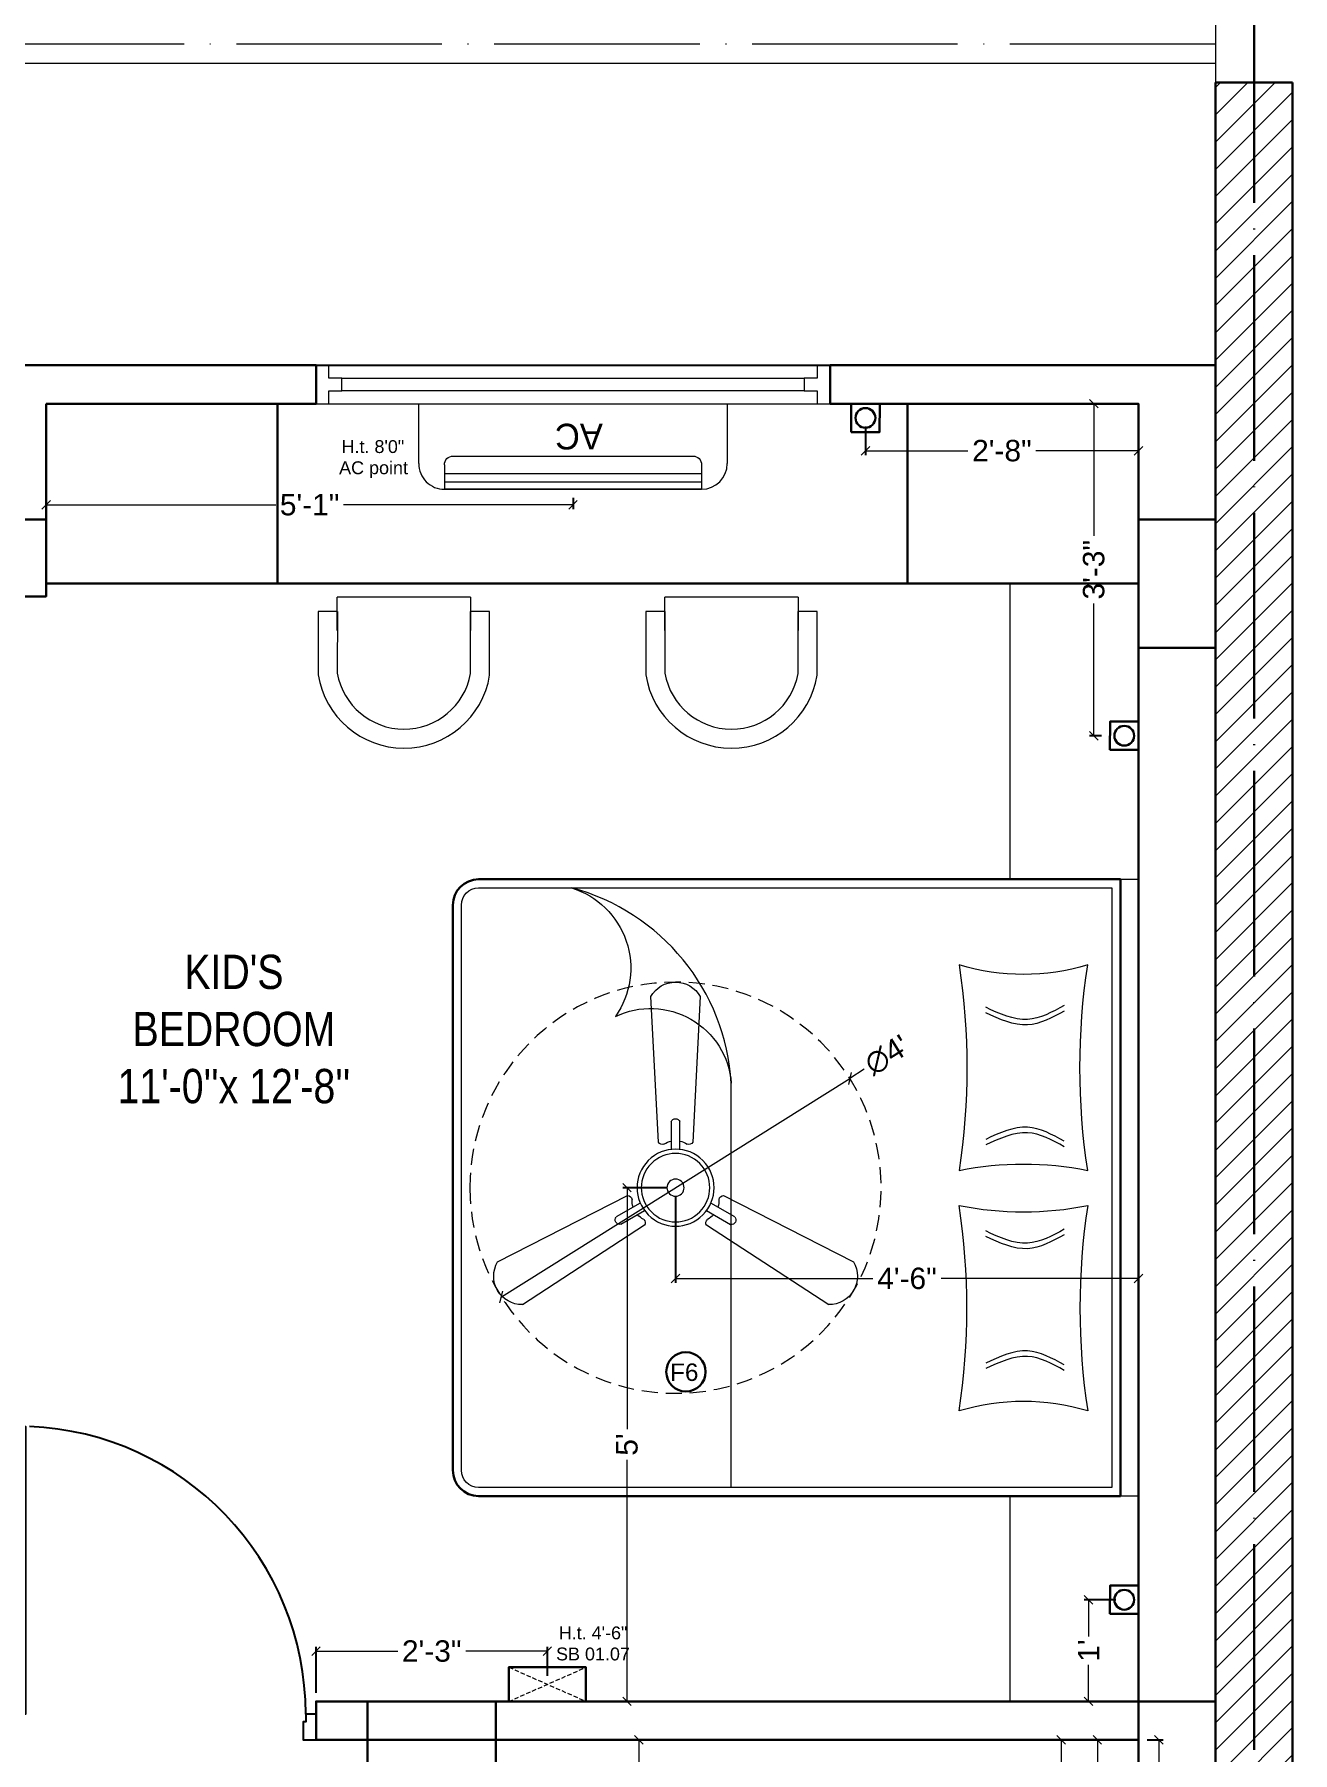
# Model space of a CAD drawing. Header units: millimetres. Extents: x 56222 to 3066687, y -650199 to -121287.
# Drawn here: x 148738.7 to 148885.6, y -179685.1 to -179484.5 of the extents above; entities that cross this region are included whole.
import ezdxf

# ---------------------------------------------------------------- set-up
doc = ezdxf.new("R2010")
doc.units = ezdxf.units.MM
doc.header["$MEASUREMENT"] = 0
doc.header["$PDMODE"] = 35
for name, pattern in [('ACAD_ISO04W100', [30, 24, -3, 0, -3]), ('DASHED', [0.75, 0.5, -0.25]), ('DASHED2', [0.375, 0.25, -0.125])]:
    doc.linetypes.add(name, pattern=pattern)
doc.layers.get('Defpoints').update_dxf_attribs({"color": 220})
doc.layers.add('AR DOOR', color=40, linetype='Continuous')
doc.layers.add('AR ELE-5', color=134, linetype='Continuous')
for name, color, linetype, lineweight in [('COLUMN', 1, 'Continuous', 30), ('dim05', 1, 'Continuous', 13), ('el', 7, 'Continuous', 20), ('ELEC-wires', 1, 'DASHED2', 13), ('Electrical', 84, 'Continuous', 30), ('FIRST FLOOR', 7, 'Continuous', 9), ('FIRST FLOOR ( DW_RAIL )', 7, 'Continuous', 9), ('FIRST FLOOR ( TEXT )', 7, 'Continuous', 9), ('FIRST FLOOR_( PLine )_', 251, 'Continuous', 30), ('FURNITURE', 32, 'Continuous', 9), ('GROUND FLOOR', 7, 'Continuous', 9), ('GROUND FLOOR  ( HATCH )', 251, 'Continuous', 9), ('Text', 7, 'Continuous', 15), ('wall', 7, 'Continuous', 30), ('X_PLOT', 1, 'Continuous', 9), ('XX~SLAB ( BEAM )~ ( DIM )', 7, 'Continuous', 9)]:
    doc.layers.add(name, color=color, linetype=linetype, lineweight=lineweight)
doc.layers.add('XX~SLAB ( PLINE )', color=251, linetype='Continuous', plot=False)
doc.styles.add('Arial', font='arial.ttf')
doc.styles.add('KATHA', font='swissc.ttf')
doc.styles.get("Standard").update_dxf_attribs({"font": 'arial.ttf', "height": 6})
doc.styles.add('TEXT', font='eurr____.ttf')
doc.dimstyles.new('ISO-25', dxfattribs={"dimtxt": 2.5, "dimasz": 1, "dimexe": 0.5, "dimexo": 1, "dimtad": 0, "dimdec": 1, "dimlunit": 4, "dimtxsty": 'Standard', "dimblk": 'OBLIQUE', "dimcen": 2.5, "dimclrd": 1, "dimclre": 1, "dimclrt": 5, "dimadec": 0, "dimazin": 0, "dimtfac": 1, "dimtdec": 1, "dimtmove": 0, "dimatfit": 3, "dimfxl": 1, "dimlwd": -1, "dimarcsym": 0})

# ---------------------------------------------------------------- blocks, each defined once
blk = doc.blocks.new('*U256')
for points in [[(-1160, 0), (-1120, 0), (-1120, 30), (-1110, 30), (-1110, 100), (-1160, 100)], [(40, 0), (0, 0), (0, 30), (-10, 30), (-10, 100), (40, 100)], [(0, 0), (0, -1120), (-30, -1120), (-30, 0)]]:
    blk.add_lwpolyline(points, close=True)
at = {"layer": 'AR ELE-5', "linetype": 'ByBlock', "ltscale": 15}
blk.add_arc((1.6, 0.7), 1121.6, 180.03474, 267.62699, dxfattribs=at)
blk = doc.blocks.new('_Oblique')
at = {"layer": 'wall', "color": 0, "lineweight": -2}
blk.add_line((-0.5, -0.5), (0.5, 0.5), dxfattribs=at)
blk = doc.blocks.new('*D1135')
at = {"layer": 'Defpoints', "color": 0, "lineweight": 30, "transparency": 16777216}
for p in [(148867.62, -179683.6), (148862.82, -179708.6), (148867.62, -179708.6)]:
    blk.add_point(p, dxfattribs=at)
at = {"layer": 'dim05', "color": 1, "linetype": 'Continuous', "lineweight": -2, "transparency": 16777216}
for p, q in [((148866.62, -179683.6), (148862.32, -179683.6)), ((148866.62, -179708.6), (148862.32, -179708.6))]:
    blk.add_line(p, q, dxfattribs=at)
at = {"layer": 'dim05', "color": 1, "linetype": 'Continuous', "transparency": 16777216}
for p, q in [((148862.82, -179683.6), (148862.82, -179692.13)), ((148862.82, -179708.6), (148862.82, -179700.07))]:
    blk.add_line(p, q, dxfattribs=at)
at = {"layer": 'dim05', "color": 1, "transparency": 16777216}
for p, rotation in [((148862.82, -179683.6), 90), ((148862.82, -179708.6), 270)]:
    blk.add_blockref('_Oblique', p, dxfattribs=dict(at, rotation=rotation))
at = {"layer": 'dim05', "color": 5, "lineweight": 25, "transparency": 16777216, "insert": (148862.82, -179696.1), "char_height": 2.5, "attachment_point": 5, "rotation": 90, "style": 'Arial'}
blk.add_mtext('2\'-1"', dxfattribs=at)
blk = doc.blocks.new('*D1136')
at = {"layer": 'Defpoints', "color": 0, "lineweight": 30, "transparency": 16777216}
for p in [(148867.62, -179683.6), (148867.62, -179753.64), (148870.01, -179753.64)]:
    blk.add_point(p, dxfattribs=at)
at = {"layer": 'dim05', "color": 1, "linetype": 'Continuous', "lineweight": -2, "transparency": 16777216}
for p, q in [((148868.62, -179683.6), (148870.51, -179683.6)), ((148868.62, -179753.64), (148870.51, -179753.64))]:
    blk.add_line(p, q, dxfattribs=at)
at = {"layer": 'dim05', "color": 1, "linetype": 'Continuous', "transparency": 16777216}
for p, q in [((148870.01, -179683.6), (148870.01, -179713.7)), ((148870.01, -179753.64), (148870.01, -179723.54))]:
    blk.add_line(p, q, dxfattribs=at)
at = {"layer": 'dim05', "color": 1, "transparency": 16777216}
for p, rotation in [((148870.01, -179683.6), 90), ((148870.01, -179753.64), 270)]:
    blk.add_blockref('_Oblique', p, dxfattribs=dict(at, rotation=rotation))
at = {"layer": 'dim05', "color": 5, "lineweight": 25, "transparency": 16777216, "insert": (148870.01, -179718.62), "char_height": 2.5, "attachment_point": 5, "rotation": 90, "style": 'Arial'}
blk.add_mtext('5\'-10"', dxfattribs=at)
blk = doc.blocks.new('6616')
at = {"color": 242, "linetype": 'DASHED', "true_color": 0xcd2027}
for p, q in [((386784.79, -36915.77), (386775.78, -36911.78)), ((386784.79, -36911.78), (386775.78, -36915.77))]:
    blk.add_line(p, q, dxfattribs=at)
at = {"layer": 'ELEC-wires', "color": 5, "linetype": 'ByBlock', "lineweight": 30, "ltscale": 4}
blk.add_lwpolyline([(386775.78, -36911.78), (386784.79, -36911.78), (386784.79, -36915.77), (386775.78, -36915.77)], close=True, dxfattribs=at)
blk = doc.blocks.new('*D1166')
at = {"layer": 'Defpoints', "color": 0, "lineweight": 30, "transparency": 16777216}
for p in [(148798.62, -179673.24), (148798.62, -179677.11), (148771.62, -179679.1)]:
    blk.add_point(p, dxfattribs=at)
at = {"layer": 'dim05', "color": 1, "linetype": 'Continuous', "lineweight": -2, "transparency": 16777216}
for p, q in [((148771.62, -179678.1), (148771.62, -179672.74)), ((148798.62, -179676.11), (148798.62, -179672.74))]:
    blk.add_line(p, q, dxfattribs=at)
at = {"layer": 'dim05', "color": 1, "linetype": 'Continuous', "transparency": 16777216}
for p, q in [((148771.62, -179673.24), (148781.15, -179673.24)), ((148798.62, -179673.24), (148789.09, -179673.24))]:
    blk.add_line(p, q, dxfattribs=at)
at = {"layer": 'dim05', "color": 1, "transparency": 16777216, "rotation": 180}
blk.add_blockref('_Oblique', (148771.62, -179673.24), dxfattribs=at)
at = {"layer": 'dim05', "color": 1, "transparency": 16777216}
blk.add_blockref('_Oblique', (148798.62, -179673.24), dxfattribs=at)
at = {"layer": 'dim05', "color": 5, "lineweight": 25, "transparency": 16777216, "insert": (148785.12, -179673.24), "char_height": 2.5, "attachment_point": 5, "style": 'Arial'}
blk.add_mtext('2\'-3"', dxfattribs=at)
blk = doc.blocks.new('*D1107')
at = {"layer": 'Defpoints', "color": 0, "lineweight": 30, "transparency": 16777216}
for p in [(148858.6, -179683.6), (148865.79, -179683.6), (148865.62, -179725.52)]:
    blk.add_point(p, dxfattribs=at)
at = {"layer": 'dim05', "color": 1, "linetype": 'Continuous', "lineweight": -2, "transparency": 16777216}
for p, q in [((148864.79, -179683.6), (148858.1, -179683.6)), ((148864.62, -179725.52), (148858.1, -179725.52))]:
    blk.add_line(p, q, dxfattribs=at)
at = {"layer": 'dim05', "color": 1, "linetype": 'Continuous', "transparency": 16777216}
for p, q in [((148858.6, -179683.6), (148858.6, -179700.61)), ((148858.6, -179725.52), (148858.6, -179708.51))]:
    blk.add_line(p, q, dxfattribs=at)
at = {"layer": 'dim05', "color": 1, "transparency": 16777216}
for p, rotation in [((148858.6, -179683.6), 90), ((148858.6, -179725.52), 270)]:
    blk.add_blockref('_Oblique', p, dxfattribs=dict(at, rotation=rotation))
at = {"layer": 'dim05', "color": 5, "lineweight": 25, "transparency": 16777216, "insert": (148858.6, -179704.56), "char_height": 2.5, "attachment_point": 5, "rotation": 90, "style": 'Arial'}
blk.add_mtext('3\'-6"', dxfattribs=at)
blk = doc.blocks.new('fan')
at = {"layer": 'Electrical', "lineweight": 15, "ltscale": 20}
for p, q in [((3300835.29, -509900.78), (3300836.47, -509923.43)), ((3300841.81, -509923.43), (3300842.99, -509900.78)), ((3300838.47, -509924.57), (3300838.47, -509920.25)), ((3300839.81, -509920.28), (3300839.81, -509924.57)), ((3300831.66, -509931.77), (3300811.45, -509942.07)), ((3300829.93, -509935.08), (3300833.64, -509932.93)), ((3300844.64, -509932.93), (3300848.38, -509935.09)), ((3300866.83, -509942.07), (3300846.62, -509931.77)), ((3300815.3, -509948.74), (3300834.33, -509936.39)), ((3300834.31, -509934.09), (3300830.57, -509936.25)), ((3300843.95, -509936.39), (3300862.98, -509948.74)), ((3300847.68, -509936.23), (3300843.97, -509934.09))]:
    blk.add_line(p, q, dxfattribs=at)
at = {"layer": 'Electrical', "linetype": 'DASHED', "lineweight": 15, "ltscale": 5}
blk.add_circle((3300839.14, -509930.53), 32, dxfattribs=at)
at = {"layer": 'Electrical', "lineweight": 15, "ltscale": 20}
for centre, major_axis, start_param, end_param in [((3300839.14, -509902.94), (3.12, 3.12), -0.272136, 1.842967), ((3300839.13, -509920.5), (0.501, 0.501), -0.465536, 1.983618), ((3300839.14, -509926.42), (2.27, -2.27), 2.565057, 2.951308), ((3300839.14, -509926.42), (2.27, 2.27), 0.19032, 0.57657), ((3300839.14, -509930.53), (4.24, -4.24), 3.14161, 9.424795), ((3300839.14, -509930.53), (3.77, -3.77), 1.749190548672175e-05, 6.283202799085073), ((3300837.1, -509923.08), (0.51, 0.51), 2.863014, 4.257784), ((3300841.18, -509923.08), (0.51, -0.51), 5.167028, 6.561799), ((3300839.14, -509930.53), (0.943, 0.943), 1.570814, 7.853999), ((3300831.67, -509932.49), (0.51, -0.51), 0.978238, 2.373008), ((3300835.59, -509932.58), (2.27, -2.27), 3.855511, 4.241762), ((3300842.69, -509932.58), (2.27, 2.27), 5.183051, 5.569301), ((3300846.61, -509932.49), (0.51, -0.51), 2.339416, 3.734186), ((3300830.46, -509935.55), (0.501, -0.501), 3.199655, 5.648809), ((3300835.59, -509932.58), (2.27, -2.27), 4.659452, 5.045703), ((3300833.71, -509936.02), (0.51, 0.51), -1.325776, 0.068994), ((3300844.57, -509936.02), (0.51, -0.51), 3.072633, 4.467404), ((3300842.69, -509932.58), (2.27, 2.27), 4.37911, 4.765361), ((3300847.83, -509935.54), (0.501, 0.501), 3.723254, 6.172408), ((3300815.25, -509944.32), (3.12, -3.12), 3.393055, 5.508159), ((3300863.03, -509944.32), (3.12, -3.12), 5.48745, 7.602554)]:
    blk.add_ellipse(centre, major_axis=major_axis, ratio=1, start_param=start_param, end_param=end_param, dxfattribs=at)
blk = doc.blocks.new('*D1110')
at = {"layer": 'Defpoints', "color": 0, "lineweight": 30, "transparency": 16777216}
for p in [(148813.59, -179619.13), (148867.62, -179620.21), (148867.62, -179629.73)]:
    blk.add_point(p, dxfattribs=at)
at = {"layer": 'dim05', "color": 1, "linetype": 'Continuous', "lineweight": -2, "transparency": 16777216}
for p, q in [((148813.59, -179620.13), (148813.59, -179630.23)), ((148867.62, -179621.21), (148867.62, -179630.23))]:
    blk.add_line(p, q, dxfattribs=at)
at = {"layer": 'dim05', "color": 1, "linetype": 'Continuous', "transparency": 16777216}
for p, q in [((148813.59, -179629.73), (148836.6, -179629.73)), ((148867.62, -179629.73), (148844.6, -179629.73))]:
    blk.add_line(p, q, dxfattribs=at)
at = {"layer": 'dim05', "color": 1, "transparency": 16777216, "rotation": 180}
blk.add_blockref('_Oblique', (148813.59, -179629.73), dxfattribs=at)
at = {"layer": 'dim05', "color": 1, "transparency": 16777216}
blk.add_blockref('_Oblique', (148867.62, -179629.73), dxfattribs=at)
at = {"layer": 'dim05', "color": 5, "lineweight": 25, "transparency": 16777216, "insert": (148840.6, -179629.73), "char_height": 2.5, "attachment_point": 5, "style": 'Arial'}
blk.add_mtext('4\'-6"', dxfattribs=at)
blk = doc.blocks.new('*D1111')
at = {"layer": 'Defpoints', "color": 0, "lineweight": 30, "transparency": 16777216}
for p in [(148813.59, -179619.13), (148807.92, -179679.1), (148813.59, -179679.1)]:
    blk.add_point(p, dxfattribs=at)
at = {"layer": 'dim05', "color": 1, "linetype": 'Continuous', "lineweight": -2, "transparency": 16777216}
for p, q in [((148812.59, -179619.13), (148807.42, -179619.13)), ((148812.59, -179679.1), (148807.42, -179679.1))]:
    blk.add_line(p, q, dxfattribs=at)
at = {"layer": 'dim05', "color": 1, "linetype": 'Continuous', "transparency": 16777216}
for p, q in [((148807.92, -179619.13), (148807.92, -179647.34)), ((148807.92, -179679.1), (148807.92, -179650.89))]:
    blk.add_line(p, q, dxfattribs=at)
at = {"layer": 'dim05', "color": 1, "transparency": 16777216}
for p, rotation in [((148807.92, -179619.13), 90), ((148807.92, -179679.1), 270)]:
    blk.add_blockref('_Oblique', p, dxfattribs=dict(at, rotation=rotation))
at = {"layer": 'dim05', "color": 5, "lineweight": 25, "transparency": 16777216, "insert": (148807.92, -179649.12), "char_height": 2.5, "attachment_point": 5, "rotation": 90, "style": 'Arial'}
blk.add_mtext("5'", dxfattribs=at)
blk = doc.blocks.new('*D1112')
at = {"layer": 'Defpoints', "color": 0, "lineweight": 30, "transparency": 16777216}
for p in [(148809.3, -179683.6), (148824.87, -179683.6), (148824.87, -179747.35)]:
    blk.add_point(p, dxfattribs=at)
at = {"layer": 'dim05', "color": 1, "linetype": 'Continuous', "lineweight": -2, "transparency": 16777216}
for p, q in [((148823.87, -179683.6), (148808.8, -179683.6)), ((148823.87, -179747.35), (148808.8, -179747.35))]:
    blk.add_line(p, q, dxfattribs=at)
at = {"layer": 'dim05', "color": 1, "linetype": 'Continuous', "transparency": 16777216}
for p, q in [((148809.3, -179683.6), (148809.3, -179711.53)), ((148809.3, -179747.35), (148809.3, -179719.43))]:
    blk.add_line(p, q, dxfattribs=at)
at = {"layer": 'dim05', "color": 1, "transparency": 16777216}
for p, rotation in [((148809.3, -179683.6), 90), ((148809.3, -179747.35), 270)]:
    blk.add_blockref('_Oblique', p, dxfattribs=dict(at, rotation=rotation))
at = {"layer": 'dim05', "color": 5, "lineweight": 25, "transparency": 16777216, "insert": (148809.3, -179715.48), "char_height": 2.5, "attachment_point": 5, "rotation": 90, "style": 'Arial'}
blk.add_mtext('5\'-4"', dxfattribs=at)
blk = doc.blocks.new('*D1116')
at = {"layer": 'Defpoints', "color": 0, "lineweight": 30, "transparency": 16777216}
for p in [(148833.92, -179606.38), (148793.25, -179631.88)]:
    blk.add_point(p, dxfattribs=at)
at = {"layer": 'dim05', "color": 1, "linetype": 'Continuous', "transparency": 16777216}
for p in [(148793.25, -179631.88), (148835.61, -179605.31)]:
    blk.add_line(p, (148833.92, -179606.38), dxfattribs=at)
at = {"layer": 'dim05', "color": 1, "transparency": 16777216}
for p, rotation in [((148833.92, -179606.38), 212.093294306221), ((148793.25, -179631.88), 32.09329430622101)]:
    blk.add_blockref('_Oblique', p, dxfattribs=dict(at, rotation=rotation))
at = {"layer": 'dim05', "color": 5, "lineweight": 25, "transparency": 16777216, "insert": (148838.27, -179603.65), "char_height": 2.5, "attachment_point": 5, "rotation": 32.0933, "style": 'Arial'}
blk.add_mtext("∅4'", dxfattribs=at)
blk = doc.blocks.new('*D1118')
at = {"layer": 'Defpoints', "color": 0, "lineweight": 30, "transparency": 16777216}
for p in [(148835.75, -179529.26), (148867.62, -179530.32), (148867.62, -179533.09)]:
    blk.add_point(p, dxfattribs=at)
at = {"layer": 'dim05', "color": 1, "linetype": 'Continuous', "lineweight": -2, "transparency": 16777216}
for p, q in [((148835.75, -179530.26), (148835.75, -179533.59)), ((148867.62, -179531.32), (148867.62, -179533.59))]:
    blk.add_line(p, q, dxfattribs=at)
at = {"layer": 'dim05', "color": 1, "linetype": 'Continuous', "transparency": 16777216}
for p, q in [((148835.75, -179533.09), (148847.71, -179533.09)), ((148867.62, -179533.09), (148855.65, -179533.09))]:
    blk.add_line(p, q, dxfattribs=at)
at = {"layer": 'dim05', "color": 1, "transparency": 16777216, "rotation": 180}
blk.add_blockref('_Oblique', (148835.75, -179533.09), dxfattribs=at)
at = {"layer": 'dim05', "color": 1, "transparency": 16777216}
blk.add_blockref('_Oblique', (148867.62, -179533.09), dxfattribs=at)
at = {"layer": 'dim05', "color": 5, "lineweight": 25, "transparency": 16777216, "insert": (148851.68, -179533.09), "char_height": 2.5, "attachment_point": 5, "style": 'Arial'}
blk.add_mtext('2\'-8"', dxfattribs=at)
blk = doc.blocks.new('*D1119')
at = {"layer": 'Defpoints', "color": 0, "lineweight": 30, "transparency": 16777216}
for p in [(148862.4, -179527.6), (148865.96, -179527.6), (148864.3, -179566.37)]:
    blk.add_point(p, dxfattribs=at)
at = {"layer": 'dim05', "color": 1, "linetype": 'Continuous', "lineweight": -2, "transparency": 16777216}
for p, q in [((148864.96, -179527.6), (148861.9, -179527.6)), ((148863.3, -179566.37), (148861.9, -179566.37))]:
    blk.add_line(p, q, dxfattribs=at)
at = {"layer": 'dim05', "color": 1, "linetype": 'Continuous', "transparency": 16777216}
for p, q in [((148862.4, -179527.6), (148862.4, -179543.04)), ((148862.4, -179566.37), (148862.4, -179550.93))]:
    blk.add_line(p, q, dxfattribs=at)
at = {"layer": 'dim05', "color": 1, "transparency": 16777216}
for p, rotation in [((148862.4, -179527.6), 90), ((148862.4, -179566.37), 270)]:
    blk.add_blockref('_Oblique', p, dxfattribs=dict(at, rotation=rotation))
at = {"layer": 'dim05', "color": 5, "lineweight": 25, "transparency": 16777216, "insert": (148862.4, -179546.98), "char_height": 2.5, "attachment_point": 5, "rotation": 90, "style": 'Arial'}
blk.add_mtext('3\'-3"', dxfattribs=at)
blk = doc.blocks.new('*D1120')
at = {"layer": 'Defpoints', "color": 0, "lineweight": 30, "transparency": 16777216}
for p in [(148865.96, -179667.24), (148861.8, -179679.1), (148865.96, -179679.1)]:
    blk.add_point(p, dxfattribs=at)
at = {"layer": 'dim05', "color": 1, "linetype": 'Continuous', "lineweight": -2, "transparency": 16777216}
for p, q in [((148864.96, -179667.24), (148861.3, -179667.24)), ((148864.96, -179679.1), (148861.3, -179679.1))]:
    blk.add_line(p, q, dxfattribs=at)
at = {"layer": 'dim05', "color": 1, "linetype": 'Continuous', "transparency": 16777216}
for p, q in [((148861.8, -179667.24), (148861.8, -179671.51)), ((148861.8, -179679.1), (148861.8, -179674.83))]:
    blk.add_line(p, q, dxfattribs=at)
at = {"layer": 'dim05', "color": 1, "transparency": 16777216}
for p, rotation in [((148861.8, -179667.24), 90), ((148861.8, -179679.1), 270)]:
    blk.add_blockref('_Oblique', p, dxfattribs=dict(at, rotation=rotation))
at = {"layer": 'dim05', "color": 5, "lineweight": 25, "transparency": 16777216, "insert": (148861.8, -179673.17), "char_height": 2.5, "attachment_point": 5, "rotation": 90, "style": 'Arial'}
blk.add_mtext("1'", dxfattribs=at)
blk = doc.blocks.new('ac paln')
at = {"layer": 'Electrical', "lineweight": 15}
for p, q in [((389238.69, -37646.36), (389238.69, -37610.34)), ((389238.69, -37610.34), (389245.67, -37610.34)), ((389245.81, -37613.35), (389248.68, -37613.35)), ((389246.82, -37643.35), (389246.82, -37613.35)), ((389247.82, -37643.35), (389247.82, -37613.35)), ((389248.68, -37613.35), (389248.68, -37643.35)), ((389248.68, -37643.35), (389248.68, -37613.35)), ((389244.81, -37642.35), (389244.81, -37614.35)), ((389245.81, -37643.35), (389248.68, -37643.35)), ((389248.68, -37643.35), (389248.68, -37643.35)), ((389245.67, -37646.36), (389238.69, -37646.36))]:
    blk.add_line(p, q, dxfattribs=at)
for centre, start, end in [((389245.67, -37613.35), 0, 90), ((389245.67, -37643.35), 270, 0)]:
    blk.add_arc(centre, 3.01, start, end, dxfattribs=at)
at = {"layer": 'Electrical', "lineweight": 15, "extrusion": (0, 0, -1)}
for centre, start_param, end_param in [((389245.81, -37614.35), -0.785398, 0.785398), ((389245.81, -37642.35), 3.926991, 5.497787)]:
    blk.add_ellipse(centre, major_axis=(-0.71, 0.71), ratio=1, start_param=start_param, end_param=end_param, dxfattribs=at)
at = {"layer": 'Text', "style": 'TEXT'}
blk.add_text('AC', height=3, rotation=270, dxfattribs=at).set_placement((389241.02, -37624.87))
blk = doc.blocks.new('*D1195')
at = {"layer": 'Defpoints', "color": 0, "lineweight": 30, "transparency": 16777216}
for p in [(148740.12, -179534.37), (148801.62, -179537.6), (148801.62, -179539.4)]:
    blk.add_point(p, dxfattribs=at)
at = {"layer": 'dim05', "color": 1, "linetype": 'Continuous', "lineweight": -2, "transparency": 16777216}
for p, q in [((148740.12, -179535.37), (148740.12, -179539.9)), ((148801.62, -179538.6), (148801.62, -179539.9))]:
    blk.add_line(p, q, dxfattribs=at)
at = {"layer": 'dim05', "color": 1, "linetype": 'Continuous', "transparency": 16777216}
for p, q in [((148740.12, -179539.4), (148766.92, -179539.4)), ((148801.62, -179539.4), (148774.81, -179539.4))]:
    blk.add_line(p, q, dxfattribs=at)
at = {"layer": 'dim05', "color": 1, "transparency": 16777216, "rotation": 180}
blk.add_blockref('_Oblique', (148740.12, -179539.4), dxfattribs=at)
at = {"layer": 'dim05', "color": 1, "transparency": 16777216}
blk.add_blockref('_Oblique', (148801.62, -179539.4), dxfattribs=at)
at = {"layer": 'dim05', "color": 5, "lineweight": 25, "transparency": 16777216, "insert": (148770.87, -179539.4), "char_height": 2.5, "attachment_point": 5, "style": 'Arial'}
blk.add_mtext('5\'-1"', dxfattribs=at)

msp = doc.modelspace()

# ---------------------------------------------------------------- hatches: boundary and pattern name
at = {"layer": 'GROUND FLOOR  ( HATCH )'}
h = msp.add_hatch(dxfattribs=at)
h.set_pattern_fill('ANSI31', color=6, scale=18, style=0)
h.set_pattern_definition([(45, (32344.9298, -17220.4287), (-1.590990258, 1.590990258), [])])
h.paths.add_polyline_path([(148885.6157, -179490.1031), (148876.6157, -179490.1031), (148876.6157, -179833.6031), (148885.6157, -179833.6031)])

# ---------------------------------------------------------------- linework, layer by layer
at = {"layer": 'COLUMN'}
for points in [[(148731.1157, -179541.1031), (148740.1157, -179541.1031), (148740.1157, -179550.1031), (148731.1157, -179550.1031)], [(148867.6157, -179541.1031), (148876.6157, -179541.1031), (148876.6157, -179556.1031), (148867.6157, -179556.1031)], [(148792.6157, -179679.1031), (148792.6157, -179688.1031), (148777.6157, -179688.1031), (148777.6157, -179679.1031)], [(148867.6157, -179679.1031), (148876.6157, -179679.1031), (148876.6157, -179694.1031), (148867.6157, -179694.1031)]]:
    msp.add_lwpolyline(points, close=True, dxfattribs=at)
at = {"layer": 'FIRST FLOOR'}
for p, q in [((148476.1157, -179523.1031), (148876.6157, -179523.1031)), ((148771.6157, -179527.6031), (148771.6157, -179523.1031)), ((148831.6157, -179527.6031), (148831.6157, -179523.1031)), ((148876.6157, -179523.1031), (148876.6157, -179833.6031)), ((148740.1157, -179527.6031), (148867.6157, -179527.6031)), ((148740.1157, -179550.1031), (148740.1157, -179527.6031)), ((148867.6157, -179527.6031), (148867.6157, -179679.1031)), ((148777.6157, -179679.1031), (148777.6157, -179683.6031)), ((148777.6157, -179679.1031), (148867.6157, -179679.1031)), ((148777.6157, -179683.6031), (148867.6157, -179683.6031)), ((148867.6157, -179683.6031), (148867.6157, -179811.1031))]:
    msp.add_line(p, q, dxfattribs=at)
at = {"layer": 'FIRST FLOOR ( DW_RAIL )'}
msp.add_lwpolyline([(148831.6157, -179523.1031), (148830.1157, -179523.1031), (148830.1157, -179524.6031), (148828.6157, -179524.6031), (148828.6157, -179526.1031), (148774.6157, -179526.1031), (148774.6157, -179524.6031), (148773.1157, -179524.6031), (148773.1157, -179523.1031), (148771.6157, -179523.1031), (148771.6157, -179527.6031), (148773.1157, -179527.6031), (148773.1157, -179526.1031), (148774.6157, -179526.1031), (148774.6157, -179524.6031), (148828.6157, -179524.6031), (148828.6157, -179526.1031), (148830.1157, -179526.1031), (148830.1157, -179527.6031), (148831.6157, -179527.6031), (148831.6157, -179523.1031), (148771.6157, -179523.1031), (148771.6157, -179527.6031), (148831.6157, -179527.6031)], close=True, dxfattribs=at)
at = {"layer": 'FIRST FLOOR_( PLine )_'}
for points in [[(148740.1157, -179527.6031), (148771.6157, -179527.6031), (148771.6157, -179523.1031), (148657.6157, -179523.1031), (148657.6157, -179527.6031), (148731.1157, -179527.6031), (148731.1157, -179625.1031), (148735.6157, -179625.1031), (148735.6157, -179550.1031), (148740.1157, -179550.1031)], [(148876.6157, -179523.1031), (148831.6157, -179523.1031), (148831.6157, -179527.6031), (148867.6157, -179527.6031), (148867.6157, -179679.1031), (148777.6157, -179679.1031), (148777.6157, -179683.6031), (148867.6157, -179683.6031), (148867.6157, -179811.1031), (148834.6106, -179811.1031), (148834.6106, -179815.6031), (148867.6157, -179815.6031), (148867.6157, -179833.6031), (148876.6157, -179833.6031)], [(148771.6157, -179683.6031), (148777.6157, -179683.6031), (148777.6157, -179679.1031), (148771.6157, -179679.1031)]]:
    msp.add_lwpolyline(points, close=True, dxfattribs=at)
at = {"layer": 'FURNITURE', "lineweight": 30}
msp.add_line((148740.1157, -179548.6031), (148867.6157, -179548.6031), dxfattribs=at)
at = {"layer": 'FURNITURE'}
for p, q in [((148774.0977, -179554.0927, -0.0355), (148774.0977, -179550.1851, -0.0355)), ((148789.6486, -179550.1851, -0.0355), (148774.0977, -179550.1851, -0.0355)), ((148789.6486, -179550.1851, -0.0355), (148789.6486, -179554.0927, -0.0355)), ((148812.3308, -179554.0927, -0.0355), (148812.3308, -179550.1851, -0.0355)), ((148827.8816, -179550.1851, -0.0355), (148812.3308, -179550.1851, -0.0355)), ((148827.8816, -179550.1851, -0.0355), (148827.8816, -179554.0927, -0.0355)), ((148820.0901, -179654.1274), (148820.0901, -179606.9344))]:
    msp.add_line(p, q, dxfattribs=at)
at = {"layer": 'FURNITURE', "lineweight": 30}
for points in [[(148740.1157, -179527.6031), (148767.1157, -179527.6031), (148767.1157, -179548.6031), (148740.1157, -179548.6031)], [(148867.6157, -179527.6031), (148840.6735, -179527.6031), (148840.6735, -179548.6031), (148867.6157, -179548.6031)]]:
    msp.add_lwpolyline(points, close=True, dxfattribs=at)
at = {"layer": 'FURNITURE'}
for points in [[(148867.6157, -179548.6031), (148852.6157, -179548.6031), (148852.6157, -179583.1274), (148867.6157, -179583.1274)], [(148867.6157, -179655.1274), (148852.6157, -179655.1274), (148852.6157, -179679.1031), (148867.6157, -179679.1031)]]:
    msp.add_lwpolyline(points, close=True, dxfattribs=at)
at = {"layer": 'FURNITURE', "elevation": -0.0355, "flags": 128}
for points in [[(148774.1064, -179551.8705), (148771.8818, -179551.8705), (148771.8818, -179559.2526, 0.85361338), (148791.8818, -179559.3041), (148791.8818, -179551.8705), (148789.6572, -179551.8705)], [(148774.1064, -179554.0928), (148774.1064, -179551.8705), (148774.104, -179559.0693, 0.83575836), (148789.6596, -179559.1146), (148789.6596, -179554.0928), (148789.6596, -179551.8705)], [(148812.3394, -179551.8705), (148810.1148, -179551.8705), (148810.1148, -179559.2526, 0.85361338), (148830.1148, -179559.3041), (148830.1148, -179551.8705), (148827.8903, -179551.8705)], [(148812.3394, -179554.0928), (148812.3394, -179551.8705), (148812.3371, -179559.0693, 0.83575836), (148827.8926, -179559.1146), (148827.8926, -179554.0928), (148827.8926, -179551.8705)]]:
    msp.add_lwpolyline(points, format="xyb", dxfattribs=at)
at = {"layer": 'FURNITURE', "lineweight": 30}
msp.add_lwpolyline([(148787.586, -179652.1274), (148787.586, -179586.1274, -0.41421356), (148790.586, -179583.1274), (148865.5168, -179583.1274), (148865.5168, -179655.1274), (148790.586, -179655.1274, -0.41421356)], format="xyb", close=True, dxfattribs=at)
at = {"layer": 'FURNITURE'}
for points in [[(148788.586, -179652.1274), (148788.586, -179586.1274, -0.41421356), (148790.586, -179584.1274), (148864.5168, -179584.1274), (148864.5168, -179654.1274), (148790.586, -179654.1274, -0.41421356)], [(148806.5688, -179599.1384, -0.52796512), (148820.0901, -179606.9344, 0.32347509), (148801.4474, -179584.1274, -0.50874252), (148806.5688, -179599.1384)]]:
    msp.add_lwpolyline(points, format="xyb", close=True, dxfattribs=at)
at = {"layer": 'FURNITURE', "elevation": -0.0053}
for points in [[(148846.6959, -179617.1184, -0.10058607), (148861.6959, -179617.1184, -0.07572579), (148861.6959, -179593.1184, -0.14896716), (148846.6959, -179593.1184, -0.0741156)], [(148846.6959, -179621.1994, 0.10058607), (148861.6959, -179621.1994, 0.07572579), (148861.6959, -179645.1994, 0.14896716), (148846.6959, -179645.1994, 0.0741156)]]:
    msp.add_lwpolyline(points, format="xyb", close=True, dxfattribs=at)
at = {"layer": 'FURNITURE', "color": 1, "lineweight": 30, "ltscale": 4}
msp.add_circle((148814.796, -179640.6308), 2.2915, dxfattribs=at)
at = {"layer": 'FURNITURE'}
for points in [[(148858.9576, -179597.8602, -0.0053), (148857.5405, -179598.6321, -0.0053), (148854.5469, -179600.263, -0.0053), (148851.4301, -179598.8223, -0.0053), (148849.7888, -179598.0636, -0.0053)], [(148858.9576, -179598.5049, -0.0053), (148857.5405, -179599.2769, -0.0053), (148854.5469, -179600.9078, -0.0053), (148851.4301, -179599.4671, -0.0053), (148849.7888, -179598.7084, -0.0053)], [(148858.9576, -179613.696, -0.0053), (148857.5405, -179612.924, -0.0053), (148854.5469, -179611.2931, -0.0053), (148851.4301, -179612.7338, -0.0053), (148849.7888, -179613.4925, -0.0053)], [(148858.9576, -179614.3408, -0.0053), (148857.5405, -179613.5688, -0.0053), (148854.5469, -179611.9379, -0.0053), (148851.4301, -179613.3786, -0.0053), (148849.7888, -179614.1373, -0.0053)], [(148858.9576, -179623.9771, -0.0053), (148857.5405, -179624.749, -0.0053), (148854.5469, -179626.3799, -0.0053), (148851.4301, -179624.9392, -0.0053), (148849.7888, -179624.1805, -0.0053)], [(148858.9576, -179624.6218, -0.0053), (148857.5405, -179625.3938, -0.0053), (148854.5469, -179627.0247, -0.0053), (148851.4301, -179625.584, -0.0053), (148849.7888, -179624.8253, -0.0053)], [(148858.9576, -179639.8129, -0.0053), (148857.5405, -179639.0409, -0.0053), (148854.5469, -179637.41, -0.0053), (148851.4301, -179638.8507, -0.0053), (148849.7888, -179639.6094, -0.0053)], [(148858.9576, -179640.4577, -0.0053), (148857.5405, -179639.6857, -0.0053), (148854.5469, -179638.0548, -0.0053), (148851.4301, -179639.4955, -0.0053), (148849.7888, -179640.2542, -0.0053)]]:
    msp.add_open_spline(points, degree=3, knots=[0, 0, 0, 0, 4.57791705, 9.67113696, 9.67113696, 9.67113696, 9.67113696], dxfattribs=at)
at = {"layer": 'GROUND FLOOR'}
for p, q in [((148876.6157, -179450.0543), (148876.6157, -179970.9871)), ((148876.6157, -179450.0543), (148876.6157, -179547.1031)), ((148380.8657, -179487.8531), (148876.6157, -179487.8531))]:
    msp.add_line(p, q, dxfattribs=at)
at = {"layer": 'GROUND FLOOR', "color": 1, "linetype": 'ACAD_ISO04W100'}
msp.add_line((148881.1157, -179450.0543), (148881.1157, -179833.6031), dxfattribs=at)
msp.add_lwpolyline([(148876.6157, -179485.6031), (148378.6157, -179485.6031), (148378.6157, -179948.1031), (148876.6157, -179948.1031)], dxfattribs=at)
at = {"layer": 'GROUND FLOOR', "color": 6, "lineweight": 30}
msp.add_lwpolyline([(148885.6157, -179490.1031), (148876.6157, -179490.1031), (148876.6157, -179833.6031), (148885.6157, -179833.6031)], close=True, dxfattribs=at)
at = {"layer": 'X_PLOT', "linetype": 'ACAD_ISO04W100', "lineweight": 30}
msp.add_line((148881.1157, -179450.0543), (148881.1157, -179970.9871), dxfattribs=at)
at = {"layer": 'XX~SLAB ( BEAM )~ ( DIM )', "color": 6, "lineweight": 30}
for points in [[(148834.078, -179530.9133), (148837.3968, -179530.9133), (148837.4139, -179527.6031), (148834.0952, -179527.6031)], [(148864.2884, -179568.0203), (148867.6071, -179568.0203), (148867.6243, -179564.7102), (148864.3055, -179564.7102)], [(148864.2884, -179668.8957), (148867.6071, -179668.8957), (148867.6243, -179665.5856), (148864.3055, -179665.5856)]]:
    msp.add_lwpolyline(points, close=True, dxfattribs=at)
for centre in [(148835.7503, -179529.2582), (148865.9606, -179566.3653), (148865.9606, -179667.2407)]:
    msp.add_circle(centre, 1.1551, dxfattribs=at)
at = {"layer": 'XX~SLAB ( PLINE )'}
msp.add_lwpolyline([(148471.6157, -179523.1031), (148876.6157, -179523.1031), (148876.6157, -179833.6031), (148867.6157, -179833.6031), (148847.811, -179833.6031), (148807.4739, -179833.6031), (148782.1157, -179833.6031), (148639.6157, -179833.6031), (148639.6157, -179869.6031), (148471.6157, -179869.6031)], close=True, dxfattribs=at)

# ---------------------------------------------------------------- block references
at = {"layer": 'AR DOOR', "linetype": 'ByBlock', "lineweight": -2, "extrusion": (0, 0, -1), "xscale": -0.02999999999996949, "yscale": 0.02999999999996949, "zscale": -0.02999999999996949, "rotation": 180}
msp.add_blockref('*U256', (-148736.8157, -179680.6031), dxfattribs=at)
at = {"layer": 'dim05', "color": 1, "lineweight": 35, "xscale": -0.7500069902881101, "yscale": 0.7500069902881101, "zscale": 0.7500069902881101}
msp.add_blockref('fan', (2624466.015, 202832.3334), dxfattribs=at)
at = {"layer": 'el', "color": 18, "true_color": 0x000000, "rotation": 270}
msp.add_blockref('ac paln', (186429.9657, 209711.0848), dxfattribs=at)
at = {"layer": 'el', "color": 1, "rotation": 180}
msp.add_blockref('6616', (535578.9104, -216590.8869), dxfattribs=at)

# ---------------------------------------------------------------- texts
at = {"layer": 'Electrical', "color": 240, "true_color": 0xed1f24, "transparency": 33554687}
for s, p in [('H.t. 8\'0"', (148774.5967, -179533.3552)), ('H.t. 4\'-6"', (148799.9475, -179671.8552))]:
    msp.add_text(s, height=1.5, dxfattribs=at).set_placement(p)
at = {"layer": 'Electrical', "color": 5, "transparency": 33554687}
for s, p in [('AC point', (148774.3147, -179535.8253)), ('SB 01.07', (148799.6353, -179674.3177))]:
    msp.add_text(s, height=1.5, dxfattribs=at).set_placement(p)
at = {"layer": 'Electrical', "color": 1, "insert": (148816.2574, -179639.6554), "char_height": 2.03575, "attachment_point": 3}
msp.add_mtext_dynamic_manual_height_columns('F6', width=2.035749, gutter_width=0.6786, heights=[2.6009], dxfattribs=at)
at = {"layer": 'FIRST FLOOR ( TEXT )', "insert": (148762.0342, -179600.6269), "char_height": 4, "attachment_point": 5, "style": 'KATHA'}
msp.add_mtext("KID'S\\PBEDROOM\\P11'-0''x 12'-8''", dxfattribs=at)

# ---------------------------------------------------------------- dimensions: what is measured, and where the dimension line sits
at = {"layer": 'dim05', "color": 27, "lineweight": 25, "true_color": 0x7d5120}
for base, p1, p2, override, picture, middle in [((148862.3992, -179527.6031), (148864.297, -179566.3653), (148865.9563, -179527.6031), {"dimtxsty": 'Arial'}, '*D1119', (148862.3992, -179546.9842)), ((148807.9227, -179679.1031), (148813.586, -179619.1274), (148813.586, -179679.1031), {"dimtxsty": 'Arial'}, '*D1111', (148807.9227, -179649.1153)), ((148861.8027, -179679.1031), (148865.9606, -179667.2407), (148865.9606, -179679.1031), {"dimtxsty": 'Arial'}, '*D1120', (148861.8027, -179673.1719)), ((148809.3009073139, -179683.6031356451), (148824.8657044913, -179747.353135645), (148824.8657044913, -179683.603135645), {"dimtxsty": 'Arial'}, '*D1112', (148809.3009073139, -179715.4781356451)), ((148858.5962, -179683.6031), (148865.6223, -179725.5195), (148865.7905, -179683.6031), {"dimtxsty": 'Arial'}, '*D1107', (148858.5962, -179704.5613)), ((148862.8169, -179708.6031), (148867.6157, -179683.6031), (148867.6168, -179708.6031), {"dimdec": 0, "dimtxsty": 'Arial'}, '*D1135', (148862.8169, -179696.1031)), ((148870.0145, -179753.6367), (148867.6157, -179683.6031), (148867.6157, -179753.6367), {"dimtxsty": 'Arial'}, '*D1136', (148870.0145, -179718.6199))]:
    dim = msp.add_linear_dim(base=base, p1=p1, p2=p2, angle=90, dimstyle='ISO-25', override=override, dxfattribs=at)
    dim.commit()
    dim.dimension.update_dxf_attribs({"geometry": picture, "text_midpoint": middle})
for base, p1, p2, picture, middle in [((148867.6157, -179533.0929), (148835.746, -179529.2582), (148867.6157, -179530.3159), '*D1118', (148851.6808, -179533.0929)), ((148867.6157, -179629.7255), (148813.586, -179619.1274), (148867.6157, -179620.2093), '*D1110', (148840.6009, -179629.7255)), ((148798.6231, -179673.2429), (148771.6157, -179679.1031), (148798.6231, -179677.1097), '*D1166', (148785.1194, -179673.2429))]:
    dim = msp.add_linear_dim(base=base, p1=p1, p2=p2, dimstyle='ISO-25', override={"dimtxsty": 'Arial'}, dxfattribs=at)
    dim.commit()
    dim.dimension.update_dxf_attribs({"geometry": picture, "text_midpoint": middle})
dim = msp.add_linear_dim(base=(148801.6157043, -179539.4042634), p1=(148740.1157045, -179534.3744888), p2=(148801.6157043, -179537.598106), dimstyle='ISO-25', override={"dimdec": 0, "dimtxsty": 'Arial'}, dxfattribs=at)
dim.commit()
dim.dimension.update_dxf_attribs({"geometry": '*D1195', "text_midpoint": (148770.8657044, -179539.4042634), "dimtype": 160})
dim = msp.add_diameter_dim_2p(p1=(148793.2536, -179631.8786), p2=(148833.9184, -179606.3762), dimstyle='ISO-25', override={"dimtxsty": 'Arial'}, dxfattribs=at)
dim.commit()
dim.dimension.update_dxf_attribs({"geometry": '*D1116', "text_midpoint": (148838.2689, -179603.6479)})

doc.saveas('drawing.dxf')
